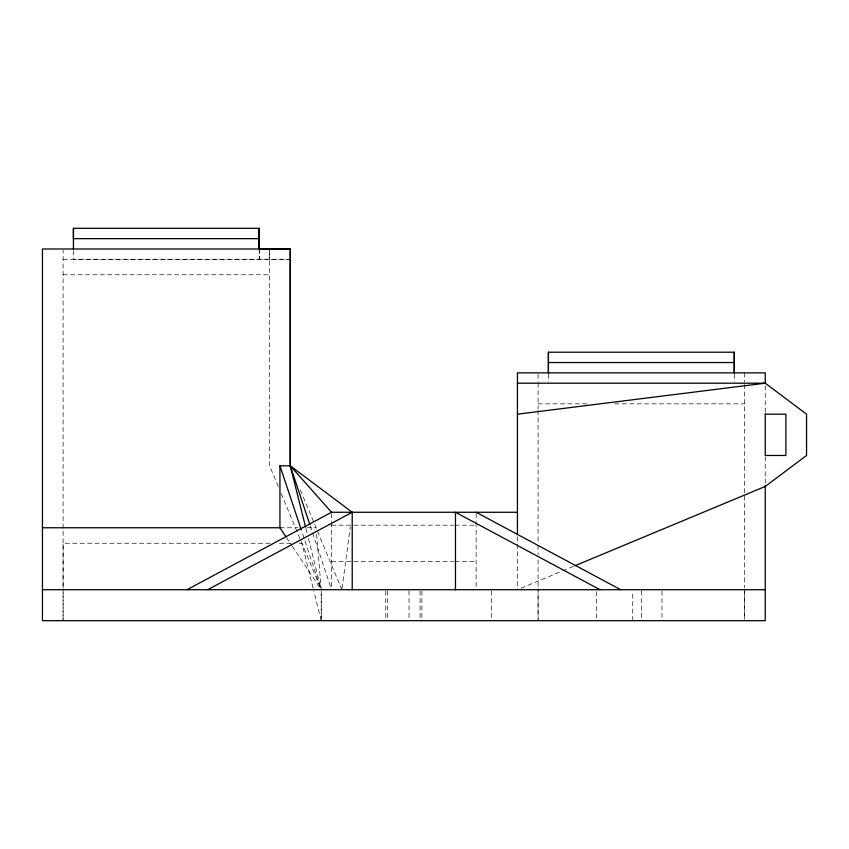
<?xml version="1.0" encoding="UTF-8"?>
<svg xmlns="http://www.w3.org/2000/svg" width="849" height="849" viewBox="0 0 849 849"><rect width="100%" height="100%" fill="white"/><g stroke="black" fill="none" stroke-linecap="round" stroke-linejoin="round"><path stroke-width="0.64" stroke-dasharray="4.25 3.18" d="M63.102 619.367L63.102 588.877M63.102 587.55L63.102 250.275M259.263 248.853L259.285 259.178M321.24 620.683L321.24 591L321.24 620.683L313.939 591.488M538.086 620.683L538.086 589.715M596.603 618.104L596.603 591M632.738 620.683L632.738 591M744.594 618.104L744.594 589.715M342.073 588.399L350.297 526.709M521.095 588.187L561.38 571.398M562.6 570.889L573.584 566.315M63.102 259.285L288.978 259.285L73.428 259.285L73.428 250.275M63.102 274.779L269.611 274.779M538.086 403.848L587.062 403.848M614.867 403.848L744.594 403.848M331.566 525.17L453.578 525.17M454.905 525.17L474.803 525.17M279.937 527.76L298.01 527.76M307.041 527.76L316.083 527.76M270.046 543.243L63.102 543.243L63.102 620.683M279.332 543.243L291.271 543.243M299.23 543.243L301.883 543.243L313.631 590.214M331.566 561.316L453.578 561.316M454.905 561.316L476.13 561.316M286.463 537.534L291.536 545.143M292.258 546.236L319.797 587.54M300.387 490.096L341.892 589.715M278.217 486.456L269.611 465.804L269.589 248.853M281.21 493.63L320.742 588.495L301.639 530.89M310.288 525.881L331.152 588.463M305.916 528.396L307.189 533.501M308.474 538.616L320.922 588.431M316.635 534.35L321.24 589.715M765.246 385.775L765.246 412.879M765.246 456.773L765.246 484.195M744.594 372.87L744.594 381.901M744.594 384.491L744.594 587.635M744.594 588.951L744.594 619.367M734.268 374.165L734.268 381.901M661.987 591L661.987 618.104M641.335 591L641.335 618.104M548.412 374.165L548.412 381.901M538.086 374.165L538.086 381.901M538.086 383.196L538.086 409.133M538.086 410.46L538.086 543.997M538.086 545.323L538.086 554.577M538.086 559.862L538.086 587.635M538.086 588.951L538.086 619.367M517.434 536.823L517.434 589.715M491.613 591L491.613 620.683M476.13 513.581L476.13 521.456M476.13 522.772L476.13 588.399M421.911 591L421.911 620.683M420.053 591L420.053 620.683M409.016 591L409.016 620.683M387.653 591L387.653 620.683M385.786 591L385.786 620.683M331.566 513.581L331.566 521.456M331.566 522.772L331.566 588.399M269.611 250.275L269.611 259.285M259.285 248.98L259.285 259.285"/><path stroke-width="1.27" d="M73.428 248.98L73.428 228.317L259.285 228.317L259.263 248.959M259.285 248.98L259.285 228.317L259.263 248.853L290.262 248.98L290.262 465.804L305.598 527.123M548.412 352.218L548.412 372.87L548.412 352.218L734.268 352.218L734.268 372.87L734.268 352.218M187.013 589.715L331.566 512.265L517.434 512.265M207.665 589.715L352.218 512.265L290.262 465.804L279.937 465.804L279.937 527.76L285.742 536.451M574.805 565.805L765.246 486.456L806.55 455.478L806.55 414.174L765.246 383.196L517.434 383.196M517.434 414.185L765.246 383.196M259.285 238.643L73.428 238.643L73.428 228.317M548.412 362.544L734.268 362.544M765.236 414.185L785.898 414.174L785.887 455.478L765.236 455.478L765.246 413.951M42.45 527.76L279.937 527.76M42.45 589.715L765.246 589.715M476.13 512.265L620.693 589.715M600.041 589.715L455.478 512.265L455.478 589.715M765.246 485.511L765.246 620.683L42.45 620.683L42.45 248.98L290.262 248.98L290.262 465.804L331.566 512.265M290.262 465.804L309.874 524.629M279.937 465.804L301.215 529.638M765.246 383.472L765.246 372.87L517.434 372.87L517.434 534.583M352.218 512.265L352.218 589.715"/></g></svg>
